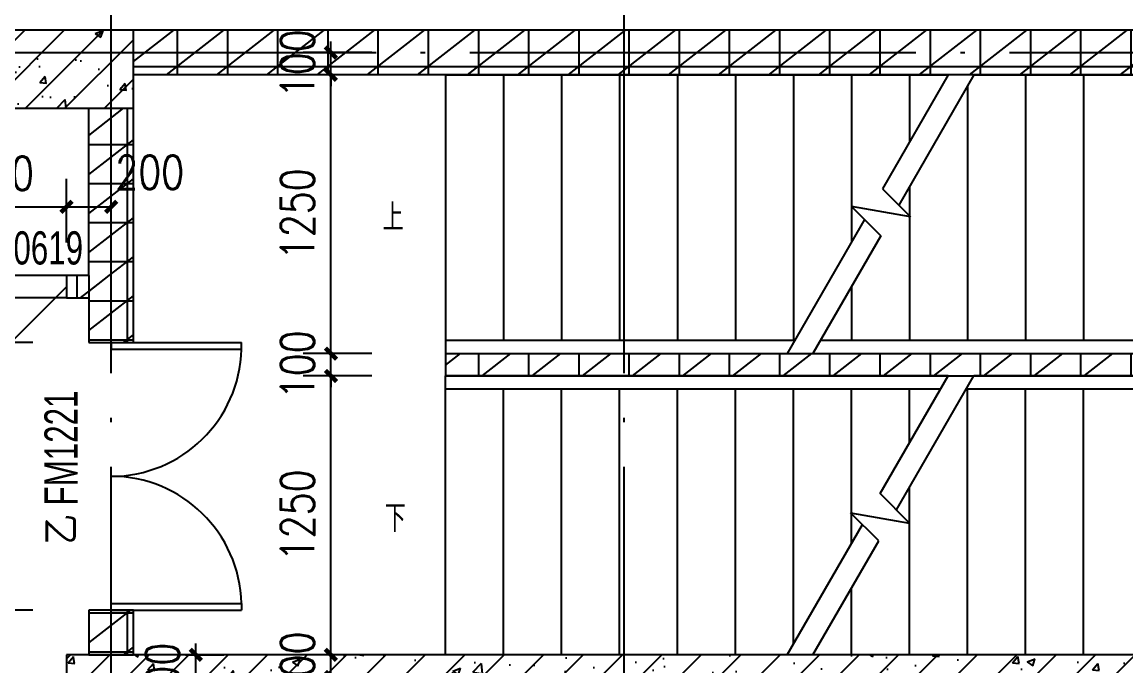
# Model space of a CAD drawing. Extents: x 718358 to 1668613, y -348838 to -159582.
# Drawn here: x 755953 to 760902, y -254513 to -251626 of the extents above; entities that cross this region are included whole.
import ezdxf

# ---------------------------------------------------------------- set-up
doc = ezdxf.new("R2010")
doc.units = 0
doc.header["$LTSCALE"] = 1000
doc.linetypes.add('DOTE', pattern=[2.42, 2, -0.2, 0.02, -0.2])
for name, color, linetype in [('建-墙体', 2, 'Continuous'), ('建-尺寸', 73, 'Continuous'), ('建-影线', 8, 'Continuous'), ('建-柱子', 6, 'Continuous'), ('建-楼梯', 4, 'Continuous'), ('建-符号', 3, 'Continuous'), ('建-符号说明', 7, 'Continuous'), ('建-轴网', 14, 'DOTE'), ('建-门', 4, 'Continuous'), ('建-门窗-编号', 7, 'Continuous')]:
    doc.layers.add(name, color=color, linetype=linetype)
doc.styles.add('_TCH_DIM', font='gt单线西文.shx', dxfattribs={"width": 0.8, "bigfont": 'gt单线中文.shx'})
doc.styles.add('_TCH_WINDOW', font='gt单线西文.shx', dxfattribs={"height": 3.5, "bigfont": 'gt单线中文.shx'})
doc.styles.add('DIM_FONT', font='SIMPLEX.shx', dxfattribs={"width": 0.8, "bigfont": 'GBCBIG.shx'})
doc.dimstyles.new('DIMN50', dxfattribs={"dimscale": 0.5, "dimtxt": 300, "dimasz": 100, "dimexe": 250, "dimexo": 300, "dimgap": 150, "dimtad": 1, "dimdec": 0, "dimzin": 0, "dimdsep": 46, "dimtxsty": 'DIM_FONT', "dimblk": 'ARCHTICK', "dimcen": 0.09, "dimdle": 1, "dimclrt": 7, "dimazin": 2, "dimtfac": 1, "dimtdec": 0, "dimtix": 1, "dimtmove": 2, "dimatfit": 3, "dimldrblk": 'ARCHTICK', "dimfxl": 1, "dimtolj": 1, "dimtzin": 0, "dimarcsym": 0})
pattern_1 = [(0, (0, 0), (0, 175), []), (37.875, (200, 0), (-84.807639, 109.038328), []), (90, (200, 0), (-225, 1e-14), [])]
pattern_2 = [(45, (0, 0), (-88.388348, 88.388348), []), (50, (0, 0), (358.63009, -31.37607), [37.5, -412.5]), (355, (0, 0), (-69.37567, 376.09607), [30, -330]), (100.4514, (29.9, -2.6), (289.25469, 344.71977), [31.8701, -350.57106]), (46.1842, (0, 100), (533.62052, -82.7595), [56.25, -618.75]), (96.6356, (44.47, 93.1), (467.33135, 487.05894), [47.80514, -525.8565]), (351.1842, (0, 100), (467.33097, 487.0593), [45, -495]), (21, (50, 75), (298.45353, -201.30945), [37.5, -412.5]), (326, (50, 75), (121.65767, 362.57502), [30, -330]), (71.4514, (74.87, 58.22), (420.11131, 161.26525), [31.8701, -350.57106]), (37.5, (0, 0), (6.079928, 166.446927), [0, -326, 0, -335, 0, -331.25]), (7.5, (0, 0), (131.53477, 197.205856), [0, -191, 0, -318.5, 0, -126.25]), (327.5, (-111.5, 0), (266.911218, -11.277436), [0, -125, 0, -390, 0, -517.5]), (317.5, (-161.5, 0), (291.593085, 50.05249), [0, -162.5, 0, -259, 0, -367.5])]

# ---------------------------------------------------------------- blocks, each defined once
blk = doc.blocks.new('_ArchTick')
at = {"color": 0, "linetype": 'ByBlock', "const_width": 0.4}
blk.add_lwpolyline([(-0.5, -0.5), (0.5, 0.5)], dxfattribs=at)
blk = doc.blocks.new('*D3098')
at = {"layer": 'Defpoints', "color": 0, "transparency": 16777216}
for p in [(757337.7, -251762.4), (757671.3, -251762.4), (757671.3, -251862.4)]:
    blk.add_point(p, dxfattribs=at)
at = {"layer": '建-尺寸', "color": 0, "lineweight": -2, "transparency": 16777216}
for p, q in [((757337.7, -251762.4), (757337.7, -251712.4)), ((757521.3, -251762.4), (757212.7, -251762.4)), ((757337.7, -251862.4), (757337.7, -251762.4)), ((757521.3, -251862.4), (757212.7, -251862.4)), ((757337.7, -251862.4), (757337.7, -251912.4))]:
    blk.add_line(p, q, dxfattribs=at)
at = {"layer": '建-尺寸', "color": 0, "lineweight": -2, "transparency": 16777216, "xscale": 50, "yscale": 50, "zscale": 50}
for p, rotation in [((757337.7, -251762.4), 270), ((757337.7, -251862.4), 90)]:
    blk.add_blockref('_ArchTick', p, dxfattribs=dict(at, rotation=rotation))
at = {"layer": '建-尺寸', "color": 7, "transparency": 16777216, "insert": (757187.7, -251812.4), "char_height": 150, "attachment_point": 5, "rotation": 90, "style": 'DIM_FONT'}
blk.add_mtext('\\A1;100', dxfattribs=at)
blk = doc.blocks.new('*D3099')
at = {"layer": 'Defpoints', "color": 0, "transparency": 16777216}
for p in [(757337.7, -251862.4), (757671.3, -251862.4), (757671.3, -253112.3)]:
    blk.add_point(p, dxfattribs=at)
at = {"layer": '建-尺寸', "color": 0, "lineweight": -2, "transparency": 16777216}
for p, q in [((757521.3, -251862.4), (757212.7, -251862.4)), ((757337.7, -253112.8), (757337.7, -251861.9)), ((757521.3, -253112.3), (757212.7, -253112.3))]:
    blk.add_line(p, q, dxfattribs=at)
at = {"layer": '建-尺寸', "color": 0, "lineweight": -2, "transparency": 16777216, "xscale": 50, "yscale": 50, "zscale": 50}
for p, rotation in [((757337.7, -251862.4), 90), ((757337.7, -253112.3), 270)]:
    blk.add_blockref('_ArchTick', p, dxfattribs=dict(at, rotation=rotation))
at = {"layer": '建-尺寸', "color": 7, "transparency": 16777216, "insert": (757187.7, -252487.3), "char_height": 150, "attachment_point": 5, "rotation": 90, "style": 'DIM_FONT'}
blk.add_mtext('\\A1;1250', dxfattribs=at)
blk = doc.blocks.new('*D3100')
at = {"layer": 'Defpoints', "color": 0, "transparency": 16777216}
for p in [(757337.7, -253112.3), (757671.3, -253112.3), (757671.3, -253212.3)]:
    blk.add_point(p, dxfattribs=at)
at = {"layer": '建-尺寸', "color": 0, "lineweight": -2, "transparency": 16777216}
for p, q in [((757337.7, -253112.3), (757337.7, -253062.3)), ((757521.3, -253112.3), (757212.7, -253112.3)), ((757337.7, -253212.3), (757337.7, -253112.3)), ((757521.3, -253212.3), (757212.7, -253212.3)), ((757337.7, -253212.3), (757337.7, -253262.3))]:
    blk.add_line(p, q, dxfattribs=at)
at = {"layer": '建-尺寸', "color": 0, "lineweight": -2, "transparency": 16777216, "xscale": 50, "yscale": 50, "zscale": 50}
for p, rotation in [((757337.7, -253112.3), 270), ((757337.7, -253212.3), 90)]:
    blk.add_blockref('_ArchTick', p, dxfattribs=dict(at, rotation=rotation))
at = {"layer": '建-尺寸', "color": 7, "transparency": 16777216, "insert": (757187.7, -253162.3), "char_height": 150, "attachment_point": 5, "rotation": 90, "style": 'DIM_FONT'}
blk.add_mtext('\\A1;100', dxfattribs=at)
blk = doc.blocks.new('*D3101')
at = {"layer": 'Defpoints', "color": 0, "transparency": 16777216}
for p in [(757337.7, -253212.3), (757671.3, -253212.3), (757671.3, -254462.6)]:
    blk.add_point(p, dxfattribs=at)
at = {"layer": '建-尺寸', "color": 0, "lineweight": -2, "transparency": 16777216}
for p, q in [((757521.3, -253212.3), (757212.7, -253212.3)), ((757337.7, -254463.1), (757337.7, -253211.8)), ((757521.3, -254462.6), (757212.7, -254462.6))]:
    blk.add_line(p, q, dxfattribs=at)
at = {"layer": '建-尺寸', "color": 0, "lineweight": -2, "transparency": 16777216, "xscale": 50, "yscale": 50, "zscale": 50}
for p, rotation in [((757337.7, -253212.3), 90), ((757337.7, -254462.6), 270)]:
    blk.add_blockref('_ArchTick', p, dxfattribs=dict(at, rotation=rotation))
at = {"layer": '建-尺寸', "color": 7, "transparency": 16777216, "insert": (757187.7, -253837.4), "char_height": 150, "attachment_point": 5, "rotation": 90, "style": 'DIM_FONT'}
blk.add_mtext('\\A1;1250', dxfattribs=at)
blk = doc.blocks.new('*D3102')
at = {"layer": 'Defpoints', "color": 0, "transparency": 16777216}
for p in [(757337.7, -254462.6), (757671.3, -254462.6), (757671.3, -254562.4)]:
    blk.add_point(p, dxfattribs=at)
at = {"layer": '建-尺寸', "color": 0, "lineweight": -2, "transparency": 16777216}
for p, q in [((757337.7, -254462.6), (757337.7, -254412.6)), ((757521.3, -254462.6), (757212.7, -254462.6)), ((757337.7, -254562.4), (757337.7, -254462.6)), ((757521.3, -254562.4), (757212.7, -254562.4)), ((757337.7, -254562.4), (757337.7, -254612.4))]:
    blk.add_line(p, q, dxfattribs=at)
at = {"layer": '建-尺寸', "color": 0, "lineweight": -2, "transparency": 16777216, "xscale": 50, "yscale": 50, "zscale": 50}
for p, rotation in [((757337.7, -254462.6), 270), ((757337.7, -254562.4), 90)]:
    blk.add_blockref('_ArchTick', p, dxfattribs=dict(at, rotation=rotation))
at = {"layer": '建-尺寸', "color": 7, "transparency": 16777216, "insert": (757187.7, -254512.5), "char_height": 150, "attachment_point": 5, "rotation": 90, "style": 'DIM_FONT'}
blk.add_mtext('\\A1;100', dxfattribs=at)
blk = doc.blocks.new('*D3109')
at = {"layer": 'Defpoints', "color": 0, "transparency": 16777216}
for p in [(755647, -254262.1), (756151.9, -254262.1), (756151.9, -254562.4)]:
    blk.add_point(p, dxfattribs=at)
at = {"layer": '建-尺寸', "color": 0, "lineweight": -2, "transparency": 16777216}
for p, q in [((755647, -254262.1), (755647, -254212.1)), ((756001.9, -254262.1), (755522, -254262.1)), ((755647, -254562.4), (755647, -254262.1)), ((756001.9, -254562.4), (755522, -254562.4)), ((755647, -254562.4), (755647, -254612.4))]:
    blk.add_line(p, q, dxfattribs=at)
at = {"layer": '建-尺寸', "color": 0, "lineweight": -2, "transparency": 16777216, "xscale": 50, "yscale": 50, "zscale": 50}
for p, rotation in [((755647, -254262.1), 270), ((755647, -254562.4), 90)]:
    blk.add_blockref('_ArchTick', p, dxfattribs=dict(at, rotation=rotation))
at = {"layer": '建-尺寸', "color": 7, "transparency": 16777216, "insert": (755497, -254412.3), "char_height": 150, "attachment_point": 5, "rotation": 90, "style": 'DIM_FONT'}
blk.add_mtext('\\A1;300', dxfattribs=at)
blk = doc.blocks.new('*D3110')
at = {"layer": 'Defpoints', "color": 0, "transparency": 16777216}
for p in [(755647, -253062.4), (756151.9, -253062.4), (756151.9, -254262.1)]:
    blk.add_point(p, dxfattribs=at)
at = {"layer": '建-尺寸', "color": 0, "lineweight": -2, "transparency": 16777216}
for p, q in [((756001.9, -253062.4), (755522, -253062.4)), ((755647, -254262.6), (755647, -253061.9)), ((756001.9, -254262.1), (755522, -254262.1))]:
    blk.add_line(p, q, dxfattribs=at)
at = {"layer": '建-尺寸', "color": 0, "lineweight": -2, "transparency": 16777216, "xscale": 50, "yscale": 50, "zscale": 50}
for p, rotation in [((755647, -253062.4), 90), ((755647, -254262.1), 270)]:
    blk.add_blockref('_ArchTick', p, dxfattribs=dict(at, rotation=rotation))
at = {"layer": '建-尺寸', "color": 7, "transparency": 16777216, "insert": (755497, -253662.3), "char_height": 150, "attachment_point": 5, "rotation": 90, "style": 'DIM_FONT'}
blk.add_mtext('\\A1;1200', dxfattribs=at)
blk = doc.blocks.new('*D3111')
at = {"layer": 'Defpoints', "color": 0, "transparency": 16777216}
for p in [(755647, -252762.4), (756151.9, -252762.4), (756151.9, -253062.4)]:
    blk.add_point(p, dxfattribs=at)
at = {"layer": '建-尺寸', "color": 0, "lineweight": -2, "transparency": 16777216}
for p, q in [((755647, -252762.4), (755647, -252712.4)), ((756001.9, -252762.4), (755522, -252762.4)), ((755647, -253062.4), (755647, -252762.4)), ((756001.9, -253062.4), (755522, -253062.4)), ((755647, -253062.4), (755647, -253112.4))]:
    blk.add_line(p, q, dxfattribs=at)
at = {"layer": '建-尺寸', "color": 0, "lineweight": -2, "transparency": 16777216, "xscale": 50, "yscale": 50, "zscale": 50}
for p, rotation in [((755647, -252762.4), 270), ((755647, -253062.4), 90)]:
    blk.add_blockref('_ArchTick', p, dxfattribs=dict(at, rotation=rotation))
at = {"layer": '建-尺寸', "color": 7, "transparency": 16777216, "insert": (755497, -252912.4), "char_height": 150, "attachment_point": 5, "rotation": 90, "style": 'DIM_FONT'}
blk.add_mtext('\\A1;300', dxfattribs=at)
blk = doc.blocks.new('*D3112')
at = {"layer": 'Defpoints', "color": 0, "transparency": 16777216}
for p in [(756351.9, -252454.2), (756151.9, -252764.7), (756351.9, -252764.7)]:
    blk.add_point(p, dxfattribs=at)
at = {"layer": '建-尺寸', "color": 0, "lineweight": -2, "transparency": 16777216}
for p, q in [((756151.9, -252614.7), (756151.9, -252329.2)), ((756351.9, -252614.7), (756351.9, -252329.2)), ((756151.4, -252454.2), (756352.4, -252454.2))]:
    blk.add_line(p, q, dxfattribs=at)
at = {"layer": '建-尺寸', "color": 0, "lineweight": -2, "transparency": 16777216, "xscale": 50, "yscale": 50, "zscale": 50, "rotation": 180}
blk.add_blockref('_ArchTick', (756151.9, -252454.2), dxfattribs=at)
at = {"layer": '建-尺寸', "color": 0, "lineweight": -2, "transparency": 16777216, "xscale": 50, "yscale": 50, "zscale": 50}
blk.add_blockref('_ArchTick', (756351.9, -252454.2), dxfattribs=at)
at = {"layer": '建-尺寸', "color": 7, "transparency": 16777216, "insert": (756525.3, -252299.2), "char_height": 150, "attachment_point": 5, "style": 'DIM_FONT'}
blk.add_mtext('\\A1;200', dxfattribs=at)
blk = doc.blocks.new('*D3113')
at = {"layer": 'Defpoints', "color": 0, "transparency": 16777216}
for p in [(756151.9, -252454.2), (755551.9, -252764.7), (756151.9, -252764.7)]:
    blk.add_point(p, dxfattribs=at)
at = {"layer": '建-尺寸', "color": 0, "lineweight": -2, "transparency": 16777216}
for p, q in [((755551.9, -252614.7), (755551.9, -252329.2)), ((756151.9, -252614.7), (756151.9, -252329.2)), ((755551.4, -252454.2), (756152.4, -252454.2))]:
    blk.add_line(p, q, dxfattribs=at)
at = {"layer": '建-尺寸', "color": 0, "lineweight": -2, "transparency": 16777216, "xscale": 50, "yscale": 50, "zscale": 50, "rotation": 180}
blk.add_blockref('_ArchTick', (755551.9, -252454.2), dxfattribs=at)
at = {"layer": '建-尺寸', "color": 0, "lineweight": -2, "transparency": 16777216, "xscale": 50, "yscale": 50, "zscale": 50}
blk.add_blockref('_ArchTick', (756151.9, -252454.2), dxfattribs=at)
at = {"layer": '建-尺寸', "color": 7, "transparency": 16777216, "insert": (755851.9, -252304.2), "char_height": 150, "attachment_point": 5, "style": 'DIM_FONT'}
blk.add_mtext('\\A1;600', dxfattribs=at)
blk = doc.blocks.new('*D3127')
at = {"layer": 'Defpoints', "color": 0, "transparency": 16777216}
for p in [(756535, -254462.6), (756732.4, -254462.6), (756535, -254662.6)]:
    blk.add_point(p, dxfattribs=at)
at = {"layer": '建-尺寸', "color": 0, "lineweight": -2, "transparency": 16777216}
for p, q in [((756732.4, -254462.6), (756732.4, -254412.6)), ((756685, -254462.6), (756857.4, -254462.6)), ((756732.4, -254662.6), (756732.4, -254462.6)), ((756685, -254662.6), (756857.4, -254662.6)), ((756732.4, -254662.6), (756732.4, -254712.6))]:
    blk.add_line(p, q, dxfattribs=at)
at = {"layer": '建-尺寸', "color": 0, "lineweight": -2, "transparency": 16777216, "xscale": 50, "yscale": 50, "zscale": 50}
for p, rotation in [((756732.4, -254462.6), 270), ((756732.4, -254662.6), 90)]:
    blk.add_blockref('_ArchTick', p, dxfattribs=dict(at, rotation=rotation))
at = {"layer": '建-尺寸', "color": 7, "transparency": 16777216, "insert": (756582.4, -254562.6), "char_height": 150, "attachment_point": 5, "rotation": 90, "style": 'DIM_FONT'}
blk.add_mtext('\\A1;200', dxfattribs=at)

msp = doc.modelspace()

# ---------------------------------------------------------------- hatches: boundary and pattern name
at = {"layer": '建-影线'}
h = msp.add_hatch(dxfattribs=at)
h.set_pattern_fill('钢筋混凝土', color=256, scale=50, style=0)
h.set_pattern_definition(pattern_2)
h.paths.add_polyline_path([(754251.9, -252012.4), (756451.9, -252012.4), (756451.9, -251662.4), (753951.9, -251662.4), (753951.9, -254662.4), (754251.9, -254662.4)])
h = msp.add_hatch(dxfattribs=at)
h.set_pattern_fill('空心砖', color=256, scale=50, style=0)
h.set_pattern_definition(pattern_1)
h.paths.add_polyline_path([(756451.9, -251662.4), (756451.9, -251862.4), (763151.9, -251862.4), (763151.9, -251662.4)])
h = msp.add_hatch(dxfattribs=at)
h.set_pattern_fill('空心砖', color=256, scale=50, style=0)
h.set_pattern_definition(pattern_1)
h.paths.add_polyline_path([(756451.9, -252012.4), (756251.9, -252012.4), (756251.9, -252762.6), (756451.9, -252762.6)])
h = msp.add_hatch(dxfattribs=at)
h.set_pattern_fill('空心砖', color=256, scale=50, style=0)
h.set_pattern_definition(pattern_1)
h.paths.add_polyline_path([(756251.9, -252762.6), (756151.9, -252762.6), (756151.9, -252862.6), (756251.9, -252862.6), (756318.5, -252796)])
h = msp.add_hatch(dxfattribs=at)
h.set_pattern_fill('空心砖', color=256, scale=50, style=0)
h.set_pattern_definition(pattern_1)
h.paths.add_polyline_path([(756251.9, -252762.6), (756251.9, -253062.4), (756451.9, -253062.4), (756451.9, -252762.6)])
h = msp.add_hatch(dxfattribs=at)
h.set_pattern_fill('空心砖', color=256, scale=50, style=0)
h.set_pattern_definition(pattern_1)
h.paths.add_polyline_path([(757851.9, -253212.3), (761751.9, -253212.3), (761751.9, -253112.3), (757851.9, -253112.3)])
h = msp.add_hatch(dxfattribs=at)
h.set_pattern_fill('空心砖', color=256, scale=50, style=0)
h.set_pattern_definition(pattern_1)
h.paths.add_polyline_path([(756451.9, -254462.6), (756451.9, -254262.4), (756251.9, -254262.4), (756251.9, -254462.6)])
h = msp.add_hatch(dxfattribs=at)
h.set_pattern_fill('钢筋混凝土', color=256, scale=50, style=0)
h.set_pattern_definition(pattern_2)
h.paths.add_polyline_path([(756151.9, -254462.6), (756151.9, -255162.4), (756451.9, -255162.4), (756451.9, -254662.6)])
h = msp.add_hatch(dxfattribs=at)
h.set_pattern_fill('钢筋混凝土', color=256, scale=50, style=0)
h.set_pattern_definition(pattern_2)
h.paths.add_polyline_path([(758651.8, -254596), (758651.6, -254462.6), (756151.9, -254462.6), (756451.9, -254662.6), (758551.9, -254662.6)])
h = msp.add_hatch(dxfattribs=at)
h.set_pattern_fill('钢筋混凝土', color=256, scale=50, style=0)
h.set_pattern_definition(pattern_2)
h.paths.add_polyline_path([(760951.8, -254596), (760951.6, -254462.6), (758651.6, -254462.6), (758651.8, -254596), (758751.9, -254662.6), (760851.9, -254662.6)])

# ---------------------------------------------------------------- linework, layer by layer
at = {"layer": '建-墙体'}
for p, q in [((763151.9, -251662.4), (756451.9, -251662.4)), ((763151.9, -251862.4), (756451.9, -251862.4)), ((756251.9, -252762.6), (756251.9, -252012.4)), ((756451.9, -252762.6), (756451.9, -252012.4)), ((756251.9, -252762.6), (756151.9, -252762.6)), ((756151.9, -252762.6), (756151.9, -252862.6)), ((756251.9, -252762.6), (756251.9, -253062.4)), ((756451.9, -253062.4), (756451.9, -252762.6)), ((756151.9, -252862.6), (756251.9, -252862.6)), ((756251.9, -253062.4), (756451.9, -253062.4)), ((757851.9, -253112.3), (761751.9, -253112.3)), ((757851.9, -253112.3), (757851.9, -253212.3)), ((757851.9, -253212.3), (761751.9, -253212.3)), ((756451.9, -254262.4), (756251.9, -254262.4)), ((756251.9, -254262.4), (756251.9, -254462.6)), ((756451.9, -254462.6), (756451.9, -254262.4)), ((756251.9, -254462.6), (756451.9, -254462.6))]:
    msp.add_line(p, q, dxfattribs=at)
at = {"layer": '建-柱子'}
for p, q in [((756451.9, -251662.4), (753951.9, -251662.4)), ((756451.9, -252012.4), (756451.9, -251662.4)), ((754251.9, -252012.4), (756451.9, -252012.4)), ((756151.9, -254462.6), (756151.9, -255162.4)), ((758651.6, -254462.6), (756151.9, -254462.6)), ((760951.6, -254462.6), (758651.6, -254462.6))]:
    msp.add_line(p, q, dxfattribs=at)
at = {"layer": '建-楼梯'}
for p, q in [((757851.9, -251862.3), (760105, -251862.3)), ((757851.9, -251862.3), (757851.9, -253052.3)), ((758111.9, -251862.3), (758111.9, -253052.3)), ((758371.9, -251862.3), (758371.9, -253052.3)), ((758631.9, -251862.3), (758631.9, -253052.3)), ((758891.9, -251862.3), (758891.9, -253052.3)), ((759151.9, -251862.3), (759151.9, -253052.3)), ((759411.9, -251862.3), (759411.9, -253052.3)), ((759671.9, -251862.3), (759671.9, -252452.1)), ((760105, -251862.3), (759810.2, -252372.9)), ((760220.5, -251862.3), (759883.4, -252446.1)), ((759931.9, -251862.3), (759931.9, -252162.1)), ((760220.5, -251862.3), (761751.9, -251862.3)), ((760451.9, -251862.3), (760451.9, -253052.3)), ((760711.9, -251862.3), (760711.9, -253052.3)), ((760191.9, -251911.8), (760191.9, -253052.3)), ((759810.2, -252372.9), (759936.4, -252499)), ((759931.9, -252362.1), (759931.9, -252494.5)), ((759936.4, -252499), (759671.5, -252452.3)), ((759671.5, -252452.3), (759803.5, -252584.4)), ((759671.9, -252452.7), (759671.9, -252612.4)), ((759730.3, -252511.2), (759383.3, -253112.3)), ((759931.9, -252501.9), (759931.9, -253052.3)), ((759803.5, -252584.4), (759498.8, -253112.3)), ((759671.9, -252812.4), (759671.9, -253052.3)), ((757851.9, -253052.3), (757851.9, -253112.3)), ((757851.9, -253052.3), (759417.9, -253052.3)), ((757851.9, -253052.3), (757851.9, -253112.3)), ((759533.4, -253052.3), (761751.9, -253052.3)), ((757851.9, -253112.3), (759383.3, -253112.3)), ((757851.9, -253112.3), (759383.3, -253112.3)), ((759498.8, -253112.3), (761751.9, -253112.3)), ((759498.8, -253112.3), (761751.9, -253112.3)), ((760105, -253212.3), (757851.9, -253212.3)), ((757851.9, -253272.3), (757851.9, -253212.3)), ((760105, -253212.3), (757851.9, -253212.3)), ((757851.9, -253272.3), (757851.9, -253212.3)), ((759800.2, -253740.1), (760105, -253212.3)), ((759873.4, -253813.3), (760220.5, -253212.3)), ((761751.9, -253212.3), (760220.5, -253212.3)), ((761751.9, -253212.3), (760220.5, -253212.3)), ((757851.9, -254462.3), (757851.9, -253272.3)), ((760070.3, -253272.3), (757851.9, -253272.3)), ((758111.9, -254462.3), (758111.9, -253272.3)), ((758371.9, -254462.3), (758371.9, -253272.3)), ((758631.9, -254462.3), (758631.9, -253272.3)), ((758891.9, -254462.3), (758891.9, -253272.3)), ((759151.9, -254462.3), (759151.9, -253272.3)), ((759411.9, -254412.8), (759411.9, -253272.3)), ((759671.9, -253822.6), (759671.9, -253272.3)), ((759931.9, -253512.1), (759931.9, -253272.3)), ((761751.9, -253272.3), (760185.8, -253272.3)), ((760191.9, -254462.3), (760191.9, -253272.3)), ((760451.9, -254462.3), (760451.9, -253272.3)), ((760711.9, -254462.3), (760711.9, -253272.3)), ((759931.9, -253871.8), (759931.9, -253712.1)), ((759932.3, -253872.2), (759800.2, -253740.1)), ((759793.6, -253951.7), (759667.4, -253825.5)), ((759667.4, -253825.5), (759932.3, -253872.2)), ((759671.9, -253962.4), (759671.9, -253830)), ((759931.9, -254462.3), (759931.9, -253872.4)), ((759383.3, -254462.3), (759720.4, -253878.5)), ((759498.8, -254462.3), (759793.6, -253951.7)), ((759671.9, -254462.3), (759671.9, -254162.4)), ((759383.3, -254462.3), (757851.9, -254462.3)), ((761751.9, -254462.3), (759498.8, -254462.3))]:
    msp.add_line(p, q, dxfattribs=at)
at = {"layer": '建-符号'}
for points in [[(757721.9, -252487.3, 0, 0, 0), (759521.9, -252487.3, 40, 0, 0), (759671.9, -252487.3, 0, 0, 0)], [(761881.9, -252487.3, 0, 0, 0), (760081.9, -252487.3, 40, 0, 0), (759931.9, -252487.3, 0, 0, 0)], [(757721.9, -253837.3, 0, 0, 0), (759521.9, -253837.3, 40, 0, 0), (759671.9, -253837.3, 0, 0, 0)], [(761881.9, -253837.3, 0, 0, 0), (760081.9, -253837.3, 40, 0, 0), (759931.9, -253837.3, 0, 0, 0)]]:
    msp.add_lwpolyline(points, format="xyseb", dxfattribs=at)
at = {"layer": '建-轴网'}
for p, q in [((756351.9, -258039.8), (756351.9, -251154.9)), ((758651.9, -258039.8), (758651.9, -251154.9)), ((753119.8, -251762.4), (766054.9, -251762.4))]:
    msp.add_line(p, q, dxfattribs=at)
at = {"layer": '建-门'}
for p, q in [((756151.9, -252762.6), (755551.9, -252762.6)), ((756151.9, -252812.6), (755727.6, -253236.9)), ((756151.9, -252862.6), (755551.9, -252862.6)), ((756351.9, -253062.4), (756936.9, -253062.4)), ((756351.9, -253062.4), (756351.9, -253092.4)), ((756936.9, -253092.4), (756936.9, -253062.4)), ((756351.9, -253092.4), (756936.9, -253092.4)), ((756351.9, -254232.4), (756936.9, -254232.4)), ((756351.9, -254262.4), (756351.9, -254232.4)), ((756351.9, -254262.4), (756936.9, -254262.4)), ((756936.9, -254232.4), (756936.9, -254262.4))]:
    msp.add_line(p, q, dxfattribs=at)
for centre, start, end in [((756351.9, -253077.4), 270, 358.5307), ((756351.9, -254247.4), 1.4693, 90)]:
    msp.add_arc(centre, 585, start, end, dxfattribs=at)

# ---------------------------------------------------------------- texts
at = {"layer": '建-符号说明', "style": '_TCH_DIM', "width": 0.8}
for s, p in [('上', (757570.1, -252562.3)), ('下', (757579.6, -253912.3))]:
    msp.add_text(s, height=122.8, dxfattribs=at).set_placement(p)
at = {"layer": '建-门窗-编号', "style": '_TCH_WINDOW', "width": 0.705882}
for s, rotation, p in [('FM0619', 360, (755711.4, -252712.6)), ('FM1221', 90, (756201.9, -253792.9))]:
    msp.add_text(s, height=148.75, rotation=rotation, dxfattribs=at).set_placement(p)
at = {"layer": '建-门窗-编号', "style": '_TCH_WINDOW'}
msp.add_text('乙', height=143.3, rotation=90, dxfattribs=at).set_placement((756201.9, -253967.9))

# ---------------------------------------------------------------- dimensions: what is measured, and where the dimension line sits
at = {"layer": '建-尺寸'}
for p1, p2, distance, picture, middle in [((757671.3, -251862.4), (757671.3, -251762.4), 333.6, '*D3098', (757187.7, -251812.4)), ((757671.3, -253112.3), (757671.3, -251862.4), 333.6, '*D3099', (757187.7, -252487.3)), ((755551.9, -252764.7), (756151.9, -252764.7), 310.5, '*D3113', (755851.9, -252304.2)), ((756151.9, -253062.4), (756151.9, -252762.4), 504.8, '*D3111', (755497, -252912.4)), ((756151.9, -254262.1), (756151.9, -253062.4), 504.8, '*D3110', (755497, -253662.3)), ((757671.3, -253212.3), (757671.3, -253112.3), 333.6, '*D3100', (757187.7, -253162.3)), ((757671.3, -254462.6), (757671.3, -253212.3), 333.6, '*D3101', (757187.7, -253837.4)), ((756151.9, -254562.4), (756151.9, -254262.1), 504.8, '*D3109', (755497, -254412.3)), ((757671.3, -254562.4), (757671.3, -254462.6), 333.6, '*D3102', (757187.7, -254512.5)), ((756535, -254662.6), (756535, -254462.6), -197.4, '*D3127', (756582.4, -254562.6))]:
    dim = msp.add_aligned_dim(p1=p1, p2=p2, distance=distance, dimstyle='DIMN50', dxfattribs=at)
    dim.commit()
    dim.dimension.update_dxf_attribs({"geometry": picture, "text_midpoint": middle})
dim = msp.add_linear_dim(base=(756351.9, -252454.2), p1=(756151.9, -252764.7), p2=(756351.9, -252764.7), angle=360, dimstyle='DIMN50', dxfattribs=at)
dim.commit()
dim.dimension.update_dxf_attribs({"geometry": '*D3112', "text_midpoint": (756525.3, -252299.2), "dimtype": 161})

doc.saveas('drawing.dxf')
